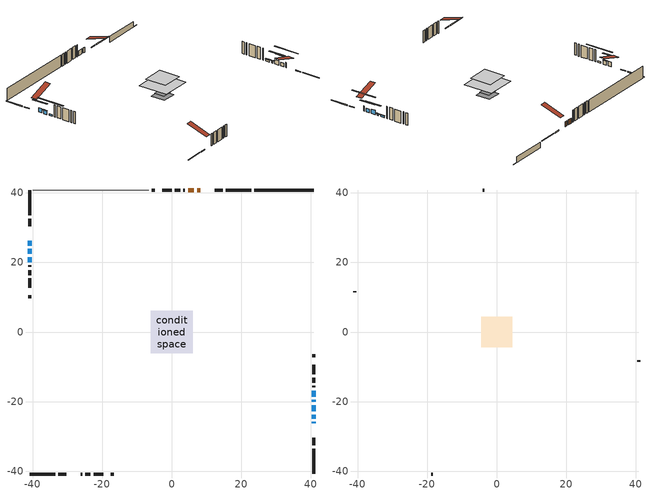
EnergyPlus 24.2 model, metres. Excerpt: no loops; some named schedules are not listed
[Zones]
conditioned space
 floor outside (Floor2 construction): -0.63,-0.63 -0.63,0.63 0.63,0.63 0.63,-0.63 z1.22
 floor othersidecoefficients (Floor1 construction): -0.7,-0.7 -0.7,0.7 0.7,0.7 0.7,-0.7 z1.22
 floor adiabatic (AdiabaticFloorConstruction): -6.05,-6.05 -6.05,6.05 6.05,6.05 6.05,-6.05 z3.66
 floor foundation (Slab1 construction): -2.89,-2.89 -2.89,2.89 2.89,2.89 2.89,-2.89 z-1.07
 floor foundation (Slab2 construction): -2.02,-2.02 -2.02,2.02 2.02,2.02 2.02,-2.02 z0
 wall outside (RimJoist1 construction): 22.85,40.85 15.53,40.85 / -40.85,-40.85 -33.53,-40.85 / -40.85,40.85 -40.85,33.53 / 40.85,-40.85 40.85,-33.53 z1.22:1.52
 wall outside (RimJoist2 construction): 14.61,40.85 12.35,40.85 / -32.6,-40.85 -30.35,-40.85 / -40.85,32.6 -40.85,30.35 / 40.85,-32.6 40.85,-30.35 z1.22:1.52
 wall outside (AdiabaticWallConstruction 1): 8.23,40.85 7.32,40.85 / 6.39,40.85 4.68,40.85 z1.22:3.25
 wall outside (AdiabaticWallConstruction): -40.85,26.23 -40.85,24.81 / 40.85,-22.82 40.85,-21.04 z1.22:3; 40.85,-26.23 40.85,-25.85 z1.22:3.25; 40.85,-24.92 40.85,-23.75 / -40.85,23.88 -40.85,22.46 z1.22:2.69; 40.85,-20.12 40.85,-19.56 / 40.85,-18.63 40.85,-16.85 / -40.85,21.53 -40.85,20.11 z1.22:1.93
 wall outside (Wall1 construction): 3.75,40.85 3.32,40.85 / -26.23,-40.85 -25.8,-40.85 / -40.85,19.18 -40.85,18.75 / 40.85,-15.92 40.85,-15.5 z1.22:6.1
 wall outside (Wall2 construction): 2.39,40.85 0.92,40.85 / -24.87,-40.85 -23.4,-40.85 / -40.85,17.82 -40.85,16.35 / 40.85,-14.57 40.85,-13.1 z1.22:6.1
 wall outside (Wall3 construction): -0.01,40.85 -2.72,40.85 / -22.47,-40.85 -19.77,-40.85 / -40.85,15.42 -40.85,12.72 / 40.85,-12.17 40.85,-9.46 z1.22:6.1
 wall outside (Wall5 construction): -4.93,40.85 -5.73,40.85 / -17.55,-40.85 -16.75,-40.85 / -40.85,10.5 -40.85,9.71 / 40.85,-7.25 40.85,-6.45 z1.22:6.1
 wall foundation (FoundationWall1 construction): 23.78,40.85,-1.07 23.78,40.85,1.22 38.44,40.85,1.22 38.44,40.85,-0.97 40.85,40.85,-0.97 40.85,40.85,-1.07
 wall adiabatic (Wall6 construction): -6.66,40.85 -39.92,40.85 z1.22:6.1
 window (WindowConstruction): -40.85,26.23 -40.85,24.81 z1.22:3
 window (WindowConstruction 7): 40.85,-26.23 40.85,-25.85 z1.22:3.25
 window (WindowConstruction 1): 40.85,-24.92 40.85,-23.75 z1.22:2.69
 window (WindowConstruction 2): 40.85,-22.82 40.85,-21.05 z1.22:3
 window (WindowConstruction 3): -40.85,23.88 -40.85,22.46 z1.22:2.69
 window (WindowConstruction 4): 40.85,-20.12 40.85,-19.56 z1.22:1.93
 window (WindowConstruction 5): 40.85,-18.63 40.85,-16.85 z1.22:1.93
 window (WindowConstruction 6): -40.85,21.53 -40.85,20.11 z1.22:1.93
 door (Door): 8.23,40.85 7.32,40.85 z1.22:3.25
 door (Door 1): 6.39,40.85 4.68,40.85 z1.22:3.25
 ceiling adiabatic (AdiabaticFloorConstruction): 6.05,-6.05 6.05,6.05 -6.05,6.05 -6.05,-6.05 z3.66
attic - vented
 floor to conditioned space (Floor3 construction Reversed): -4.41,-4.41 -4.41,4.41 4.41,4.41 4.41,-4.41 z6.1
 wall outside (Wall4 construction): -3.65,40.85 -4,40.85 / -18.84,-40.85 -18.48,-40.85 / -40.85,11.79 -40.85,11.43 / 40.85,-8.53 40.85,-8.17 z1.22:6.1
 roof outside (Roof1 construction): 9.16,40.85,6.1 9.16,32.25,8.96 11.42,32.25,8.96 11.42,40.85,6.1; -27.16,-40.85,6.1 -27.16,-32.25,8.96 -29.42,-32.25,8.96 -29.42,-40.85,6.1; -40.85,27.16,6.1 -32.25,27.16,8.96 -32.25,29.42,8.96 -40.85,29.42,6.1; 40.85,-27.16,6.1 32.25,-27.16,8.96 32.25,-29.42,8.96 40.85,-29.42,6.1
shading: -40.85,22.17 -40.85,28.87 -41.26,28.87 -41.26,22.17 z5.64; 40.85,-20.77 40.85,-31.31 41.26,-31.31 41.26,-20.77 z8.33; 40.85,-21.11 40.85,-27.56 41.26,-27.56 41.26,-21.11 z5.33; 40.85,-18.41 40.85,-25.46 41.26,-25.46 41.26,-18.41 z5.64; -40.85,22.26 -40.85,24.08 -41.26,24.08 -41.26,22.26 z2.89; 40.85,-19.36 40.85,-20.32 41.26,-20.32 41.26,-19.36 z2.13; 40.85,-16.65 40.85,-18.83 41.26,-18.83 41.26,-16.65 z2.13; -40.85,15.03 -40.85,26.61 -41.26,26.61 -41.26,15.03 z7.01
[Building]
Building 1: Terrain=Suburbs
[Site:Location]
Calgary Intl AP_AB: Latitude {deg}=51.11; Longitude {deg}=-114.02; Time Zone {hr}=-7; Elevation {m}=1084; Keep Site Location Information=Yes
[Site:GroundTemperature:Shallow]
0.326196, -1.55603, -1.70677, -0.813554, 2.7722, 6.34125, 9.43543, 11.3955, 11.562, 9.96783, 6.95256, 3.49299
[Site:WaterMainsTemperature]
Calculation Method=Schedule; Temperature Schedule=mains temperature schedule
[Material] Roughness=Rough; Thermal Absorptance=0.9
Name | Thickness {m} | Conductivity {W/m-K} | Density {kg/m3} | Specific Heat {J/kg-K} | Solar Absorptance | Visible Absorptance
asphalt or fiberglass shingles | 0.00635 | 0.162714 | 1121.4 | 1465.45 | 0.4 | 0.4
ceiling stud and cavity | 0.1397 | 0.104528 | 65.682 | 1177.47 | 0.7 | 0.7
concrete 4.0 in. | 0.1016 | 1.803125 | 2242.8 | 837.4 | 0.7 | 0.7
concrete 8.0 in. | 0.2032 | 1.803125 | 2242.8 | 837.4 | 0.7 | 0.7
door material | 0.04445 | 0.053851 | 512.64 | 1214.23 | 0.7 | 0.7
door material 1 | 0.04445 | 0.0451087 | 512.64 | 1214.23 | 0.7 | 0.7
exterior vertical ins | 0.0371966 | 0.029427 | 32.04 | 1214.23 | 0.7 | 0.7
floor covering | 0.0127 | 0.0433444 | 54.468 | 1339.84 | 0.6 | 0.6
floor rigid ins | 0.051816 | 0.029427 | 32.04 | 1214.23 | 0.7 | 0.7
floor rigid ins 1; wall rigid ins | 0.512978 | 0.029427 | 32.04 | 1214.23 | 0.7 | 0.7
floor stud and cavity | 0.1397 | 0.529281 | 92.3553 | 1139.71 | 0.7 | 0.7
floor stud and cavity 1 | 0.1397 | 0.35706 | 92.3553 | 1139.71 | 0.7 | 0.7
floor stud and cavity 2 | 0.1397 | 1.75129 | 37.0049 | 1207.88 | 0.7 | 0.7
furniture material conditioned space 1 | 0.1524 | 0.115458 | 640.8 | 1214.23 | 0.6 | 0.6
gypsum board | 0.0127 | 0.160291 | 801 | 837.4 | 0.6 | 0.6
gypsum board 1 | 0.00254 | 0.160291 | 801 | 837.4 | 0.6 | 0.6
gypsum board 2 | 0.0127 | 0.160291 | 801 | 837.4 | 0.7 | 0.7
osb sheathing 0.5 in. | 0.0127 | 0.115458 | 512.64 | 1214.23 | 0.7 | 0.7
osb sheathing 0.5 in. 1 | 0.0127 | 0.115458 | 512.64 | 1214.23 | 0.4 | 0.4
osb sheathing 0.75 in. | 0.01905 | 0.115458 | 512.64 | 1214.23 | 0.7 | 0.7
osb sheathing 2.0 in. | 0.0508 | 0.115458 | 512.64 | 1214.23 | 0.7 | 0.7
rim joist stud and cavity | 0.0508 | 0.0451784 | 125.044 | 1163.47 | 0.6 | 0.6
rim joist stud and cavity 1 | 0.0508 | 0.0384369 | 125.044 | 1163.47 | 0.6 | 0.6
wall stud and cavity | 0.1397 | 0.139928 | 139.0536 | 1170.24 | 0.7 | 0.7
wall stud and cavity 1 | 0.1397 | 0.122248 | 139.0536 | 1170.24 | 0.7 | 0.7
wall stud and cavity 2 | 0.1397 | 0.119306 | 139.0536 | 1170.24 | 0.7 | 0.7
wall stud and cavity 3 | 0.0889 | 6.9971 | 50.32683 | 1063.81 | 0.6 | 0.6
wall stud and cavity 4 | 0.0889 | 0.49837 | 6.31874 | 1174.65 | 0.7 | 0.7
wall stud and cavity 5 | 0.1397 | 0.104731 | 139.0536 | 1170.24 | 0.7 | 0.7
wall stud and cavity 6 | 0.0889 | 0.380278 | 52.3479 | 1209.89 | 0.7 | 0.7
wall stud and cavity 7 | 0.0889 | 0.391764 | 83.0341 | 1211.67 | 0.7 | 0.7
wood siding | 0.0254 | 0.102417 | 544.68 | 1172.36 | 0.4 | 0.4
wood siding 1 | 0.00254 | 0.102417 | 544.68 | 1172.36 | 0.4 | 0.4
wood siding 2; wood siding 3; wood siding 4 | 0.0254 | 0.102417 | 544.68 | 1172.36 | 0.7 | 0.7
[WindowMaterial:SimpleGlazingSystem]
Name | U-Factor {W/m2-K} | Solar Heat Gain Coefficient
WindowMaterial | 1.65059 | 0.43
WindowMaterial 1 | 1.6029 | 0.44
WindowMaterial 2 | 1.558611 | 0.46
WindowMaterial 3 | 1.66138 | 0.42
WindowMaterial 4 | 1.765858 | 0.39
WindowMaterial 5 | 1.73009 | 0.4
WindowMaterial 6 | 1.77892 | 0.38
[Construction]
AdiabaticFloorConstruction: floor stud and cavity 2, floor rigid ins 1, osb sheathing 0.75 in., floor covering
AdiabaticWallConstruction: wood siding 3, wall rigid ins, wall stud and cavity 6, gypsum board
AdiabaticWallConstruction 1: wood siding 4, wall rigid ins, wall stud and cavity 6, gypsum board
Door: door material
Door 1: door material 1
Floor1 construction: floor stud and cavity, floor rigid ins, osb sheathing 0.75 in., floor covering
Floor2 construction: floor stud and cavity 1, floor rigid ins, osb sheathing 0.75 in., floor covering
Floor3 construction Reversed: gypsum board, ceiling stud and cavity
FoundationWall1 construction: concrete 8.0 in., gypsum board 2
furniture construction conditioned space 1: furniture material conditioned space 1
PartitionWallConstruction: gypsum board, wall stud and cavity 7, gypsum board
RimJoist1 construction: wood siding 2, osb sheathing 2.0 in., rim joist stud and cavity
RimJoist2 construction: wood siding 2, osb sheathing 2.0 in., rim joist stud and cavity 1
Roof1 construction: asphalt or fiberglass shingles
Slab1 construction; Slab2 construction: concrete 4.0 in.
Wall1 construction: wood siding, osb sheathing 0.5 in., wall stud and cavity, gypsum board
Wall2 construction: wood siding, osb sheathing 0.5 in., wall stud and cavity 1, gypsum board
Wall3 construction: wood siding, osb sheathing 0.5 in., wall stud and cavity 2, gypsum board
Wall4 construction: wood siding 1, wall stud and cavity 3
Wall5 construction: wood siding 1, wall stud and cavity 4, gypsum board 1
Wall6 construction: osb sheathing 0.5 in. 1, wall stud and cavity 5, gypsum board
WindowConstruction; WindowConstruction 5: WindowMaterial
WindowConstruction 1: WindowMaterial 1
WindowConstruction 2: WindowMaterial 2
WindowConstruction 3: WindowMaterial 3
WindowConstruction 4: WindowMaterial 4
WindowConstruction 6: WindowMaterial 5
WindowConstruction 7: WindowMaterial 6
[Zone] Multiplier=1; Part of Total Floor Area=Yes
Name | Volume {m3}
attic - vented | 36.2023
conditioned space | 437.8
[Space]
Name | Zone | Volume {m3}
attic - vented 1 | attic - vented | 36.2023
conditioned space 1 | conditioned space | 437.8
[ZoneInfiltration:EffectiveLeakageArea]
infil attic - vented 1: Zone or Space=attic - vented 1; Schedule=Always On Discrete; Effective Air Leakage Area {cm2}=2669.14; Stack Coefficient=0.000538325; Wind Coefficient=1.56763e-05
[ZoneMixing]
whole house fan mix: Zone or Space=attic - vented; Schedule=Always On Continuous; Design Flow Rate Calculation Method=Flow/Zone; Design Flow Rate {m3/s}=0; Source Zone or Space=conditioned space
[SurfaceProperty:OtherSideCoefficients]
other non-freezing space: Combined Convective/Radiative Film Coefficient {W/m2-K}=8.35; Constant Temperature Coefficient=1; External Dry-Bulb Temperature Coefficient=0; Ground Temperature Coefficient=0; Wind Speed Coefficient=0; Zone Air Temperature Coefficient=0; Constant Temperature Schedule=other non-freezing space; Previous Other Side Temperature Coefficient=0
[SurfaceProperty:ExposedFoundationPerimeter] Exposed Perimeter Calculation Method=TotalExposedPerimeter
Name | Total Exposed Perimeter {m}
Slab1 | 17.069
Slab2 | 13.411
[InternalMass] Zone or ZoneList=conditioned space; Space or SpaceList=conditioned space 1
Name | Construction | Surface Area {m2}
furniture mass conditioned space 1 | furniture construction conditioned space 1 | 79.932
partition wall mass | PartitionWallConstruction | 199.83
[Lights]
interior lighting: Zone or ZoneList or Space or SpaceList=conditioned space 1; Schedule=interior lighting schedule; Design Level Calculation Method=LightingLevel; Lighting Level {W}=343.2; Return Air Fraction=0; Fraction Radiant=0.6; Fraction Visible=0.2; Fraction Replaceable=1
[People]
occupants: Zone or ZoneList or Space or SpaceList=conditioned space 1; Number of People Schedule=occupants schedule; Number of People Calculation Method=People; Number of People=3; Fraction Radiant=0.314171; Sensible Heat Fraction=0.56303; Activity Level Schedule=occupants activity schedule; Carbon Dioxide Generation Rate {m3/s-W}=0; Enable ASHRAE 55 Comfort Warnings=No; Mean Radiant Temperature Calculation Type=EnclosureAveraged
[ElectricEquipment] Zone or ZoneList or Space or SpaceList=conditioned space 1; Design Level Calculation Method=EquipmentLevel
Name | Schedule | Design Level {W} | Fraction Latent | Fraction Radiant | Fraction Lost
clothes dryer | clothes dryer schedule | 140.772 | 0.015 | 0.081 | 0.85
clothes washer | clothes washer schedule | 32.1985 | 0.03 | 0.162 | 0.7
cooking range | cooking range schedule | 208.969 | 0.08 | 0.432 | 0.2
dishwasher | dishwasher schedule | 66.8632 | 0.3 | 0.18 | 0.4
fridge | fridge schedule | 72.9452 | 0 | 0.6 | 0
mech vent house fan | mech vent house fan schedule | 0 | 0 | 0 | 1
mech vent house fan cfis | mech vent house fan cfis schedule | 0 | 0 | 0 | 0
misc plug loads | misc plug loads schedule | 494.7 | 0.045 | 0.513 | 0.1
whole house fan | Always On Discrete | 0 | 0 | 0 | 1
[OtherEquipment] Zone or ZoneList or Space or SpaceList=conditioned space 1; Design Level Calculation Method=EquipmentLevel
Name | Fuel Type | Schedule | Design Level {W} | Fraction Latent | Fraction Radiant | Fraction Lost
clothes dryer 1 | Electricity | clothes dryer schedule | 0 | 0.015 | 0.081 | 0.85
cooking range 1 | Electricity | cooking range schedule | 0 | 0.08 | 0.432 | 0.2
general water use latent | None | general water use schedule | 59.3978 | 1 | 0 | 0
general water use sensible | None | general water use schedule | -58.539 | 0 | 0.6 | 0
mech vent house fan latent load | None | Always On Discrete | 0 | 1 | 0 | 0
mech vent house fan sensible load | None | Always On Discrete | 0 | 0 | 0 | 0
water heater energy adjustment1 | NaturalGas | Always On Discrete | 0.01 | 0 | 0 | 1
[ZoneInfiltration:DesignFlowRate] Zone or ZoneList or Space or SpaceList=conditioned space 1; Schedule=Always On Discrete; Design Flow Rate Calculation Method=Flow/Zone; Design Flow Rate {m3/s}=0
infil flow; natural vent flow; whole house fan flow
[Foundation:Kiva] Initial Indoor Air Temperature {C}=18; Wall Depth Below Slab {m}=0.2032
Name | Wall Height Above Grade {m} | Custom Block Material Name 1 | Custom Block Depth 1 {m} | Custom Block X Position 1 {m} | Custom Block Z Position 1 {m}
Foundation Kiva 1 | 1.21999 | exterior vertical ins | 2.28999 | 0.2159 | 0
Foundation Kiva 2 | 0.1016
[Foundation:Kiva:Settings]
Soil Conductivity {W/m-K}=0.849921; Soil Density {kg/m3}=1842.3; Soil Specific Heat {J/kg-K}=418.7; Ground Solar Absorptivity=0.9; Ground Thermal Absorptivity=0.9; Ground Surface Roughness {m}=0.03; Far-Field Width {m}=40; Deep-Ground Boundary Condition=ZeroFlux; Deep-Ground Depth {m}=40; Minimum Cell Dimension {m}=0.2; Maximum Cell Growth Coefficient=3; Simulation Timestep=Timestep
[Exterior:Lights]
exterior lighting: Schedule=exterior lighting schedule; Design Level {W}=75.6
[Schedule:Constant]
Name | Hourly Value
Always On Continuous; mech vent house fan schedule; mech vent house fan cfis schedule; Always On Discrete | 1
other non-freezing space; fridge schedule | 0
occupants activity schedule | 117.228
[Schedule:Week:Daily]
interior lighting schedule Week Rule - Jan1-Jan27: interior lighting schedule day, interior lighting schedule day, interior lighting schedule day, interior lighting schedule day, interior lighting schedule day, interior lighting schedule day, interior lighting schedule day, interior lighting schedule default day, interior lighting schedule default day, interior lighting schedule default day, interior lighting schedule default day, interior lighting schedule default day
interior lighting schedule Week Rule - Jan28-Feb3: interior lighting schedule day, interior lighting schedule day, interior lighting schedule day, interior lighting schedule day, interior lighting schedule day 1, interior lighting schedule day 1, interior lighting schedule day 1, interior lighting schedule default day, interior lighting schedule default day, interior lighting schedule default day, interior lighting schedule default day, interior lighting schedule default day
interior lighting schedule Week Rule - Feb4-Feb24: interior lighting schedule day 1, interior lighting schedule day 1, interior lighting schedule day 1, interior lighting schedule day 1, interior lighting schedule day 1, interior lighting schedule day 1, interior lighting schedule day 1, interior lighting schedule default day, interior lighting schedule default day, interior lighting schedule default day, interior lighting schedule default day, interior lighting schedule default day
interior lighting schedule Week Rule - Feb25-Mar3: interior lighting schedule day 1, interior lighting schedule day 1, interior lighting schedule day 1, interior lighting schedule day 1, interior lighting schedule day 2, interior lighting schedule day 2, interior lighting schedule day 2, interior lighting schedule default day, interior lighting schedule default day, interior lighting schedule default day, interior lighting schedule default day, interior lighting schedule default day
interior lighting schedule Week Rule - Mar4-Mar31: interior lighting schedule day 2, interior lighting schedule day 2, interior lighting schedule day 2, interior lighting schedule day 2, interior lighting schedule day 2, interior lighting schedule day 2, interior lighting schedule day 2, interior lighting schedule default day, interior lighting schedule default day, interior lighting schedule default day, interior lighting schedule default day, interior lighting schedule default day
interior lighting schedule Week Rule - Apr1-Apr28: interior lighting schedule day 3, interior lighting schedule day 3, interior lighting schedule day 3, interior lighting schedule day 3, interior lighting schedule day 3, interior lighting schedule day 3, interior lighting schedule day 3, interior lighting schedule default day, interior lighting schedule default day, interior lighting schedule default day, interior lighting schedule default day, interior lighting schedule default day
interior lighting schedule Week Rule - Apr29-May5: interior lighting schedule day 3, interior lighting schedule day 3, interior lighting schedule day 4, interior lighting schedule day 4, interior lighting schedule day 4, interior lighting schedule day 4, interior lighting schedule day 4, interior lighting schedule default day, interior lighting schedule default day, interior lighting schedule default day, interior lighting schedule default day, interior lighting schedule default day
interior lighting schedule Week Rule - May6-May26: interior lighting schedule day 4, interior lighting schedule day 4, interior lighting schedule day 4, interior lighting schedule day 4, interior lighting schedule day 4, interior lighting schedule day 4, interior lighting schedule day 4, interior lighting schedule default day, interior lighting schedule default day, interior lighting schedule default day, interior lighting schedule default day, interior lighting schedule default day
interior lighting schedule Week Rule - May27-Jun2: interior lighting schedule day 4, interior lighting schedule day 4, interior lighting schedule day 4, interior lighting schedule day 4, interior lighting schedule day 4, interior lighting schedule day 5, interior lighting schedule day 5, interior lighting schedule default day, interior lighting schedule default day, interior lighting schedule default day, interior lighting schedule default day, interior lighting schedule default day
interior lighting schedule Week Rule - Jun3-Jun30: interior lighting schedule day 5, interior lighting schedule day 5, interior lighting schedule day 5, interior lighting schedule day 5, interior lighting schedule day 5, interior lighting schedule day 5, interior lighting schedule day 5, interior lighting schedule default day, interior lighting schedule default day, interior lighting schedule default day, interior lighting schedule default day, interior lighting schedule default day
interior lighting schedule Week Rule - Jul1-Jul28: interior lighting schedule day 6, interior lighting schedule day 6, interior lighting schedule day 6, interior lighting schedule day 6, interior lighting schedule day 6, interior lighting schedule day 6, interior lighting schedule day 6, interior lighting schedule default day, interior lighting schedule default day, interior lighting schedule default day, interior lighting schedule default day, interior lighting schedule default day
interior lighting schedule Week Rule - Jul29-Aug4: interior lighting schedule day 6, interior lighting schedule day 6, interior lighting schedule day 6, interior lighting schedule day 7, interior lighting schedule day 7, interior lighting schedule day 7, interior lighting schedule day 7, interior lighting schedule default day, interior lighting schedule default day, interior lighting schedule default day, interior lighting schedule default day, interior lighting schedule default day
interior lighting schedule Week Rule - Aug5-Aug25: interior lighting schedule day 7, interior lighting schedule day 7, interior lighting schedule day 7, interior lighting schedule day 7, interior lighting schedule day 7, interior lighting schedule day 7, interior lighting schedule day 7, interior lighting schedule default day, interior lighting schedule default day, interior lighting schedule default day, interior lighting schedule default day, interior lighting schedule default day
interior lighting schedule Week Rule - Aug26-Sep1: interior lighting schedule day 7, interior lighting schedule day 7, interior lighting schedule day 7, interior lighting schedule day 7, interior lighting schedule day 7, interior lighting schedule day 7, interior lighting schedule day 8, interior lighting schedule default day, interior lighting schedule default day, interior lighting schedule default day, interior lighting schedule default day, interior lighting schedule default day
interior lighting schedule Week Rule - Sep2-Sep29: interior lighting schedule day 8, interior lighting schedule day 8, interior lighting schedule day 8, interior lighting schedule day 8, interior lighting schedule day 8, interior lighting schedule day 8, interior lighting schedule day 8, interior lighting schedule default day, interior lighting schedule default day, interior lighting schedule default day, interior lighting schedule default day, interior lighting schedule default day
interior lighting schedule Week Rule - Sep30-Oct6: interior lighting schedule day 8, interior lighting schedule day 9, interior lighting schedule day 9, interior lighting schedule day 9, interior lighting schedule day 9, interior lighting schedule day 9, interior lighting schedule day 9, interior lighting schedule default day, interior lighting schedule default day, interior lighting schedule default day, interior lighting schedule default day, interior lighting schedule default day
interior lighting schedule Week Rule - Oct7-Oct27: interior lighting schedule day 9, interior lighting schedule day 9, interior lighting schedule day 9, interior lighting schedule day 9, interior lighting schedule day 9, interior lighting schedule day 9, interior lighting schedule day 9, interior lighting schedule default day, interior lighting schedule default day, interior lighting schedule default day, interior lighting schedule default day, interior lighting schedule default day
interior lighting schedule Week Rule - Oct28-Nov3: interior lighting schedule day 9, interior lighting schedule day 9, interior lighting schedule day 9, interior lighting schedule day 9, interior lighting schedule day 10, interior lighting schedule day 10, interior lighting schedule day 10, interior lighting schedule default day, interior lighting schedule default day, interior lighting schedule default day, interior lighting schedule default day, interior lighting schedule default day
interior lighting schedule Week Rule - Nov4-Nov24: interior lighting schedule day 10, interior lighting schedule day 10, interior lighting schedule day 10, interior lighting schedule day 10, interior lighting schedule day 10, interior lighting schedule day 10, interior lighting schedule day 10, interior lighting schedule default day, interior lighting schedule default day, interior lighting schedule default day, interior lighting schedule default day, interior lighting schedule default day
interior lighting schedule Week Rule - Nov25-Dec1: interior lighting schedule day 10, interior lighting schedule day 10, interior lighting schedule day 10, interior lighting schedule day 10, interior lighting schedule day 10, interior lighting schedule day 10, interior lighting schedule day 11, interior lighting schedule default day, interior lighting schedule default day, interior lighting schedule default day, interior lighting schedule default day, interior lighting schedule default day
interior lighting schedule Week Rule - Dec2-Dec31: interior lighting schedule day 11, interior lighting schedule day 11, interior lighting schedule day 11, interior lighting schedule day 11, interior lighting schedule day 11, interior lighting schedule day 11, interior lighting schedule day 11, interior lighting schedule default day, interior lighting schedule default day, interior lighting schedule default day, interior lighting schedule default day, interior lighting schedule default day
occupants schedule Week Rule - Jan1-Dec31: occupants schedule day, occupants schedule day, occupants schedule day, occupants schedule day, occupants schedule day, occupants schedule day, occupants schedule day, occupants schedule default day, occupants schedule default day, occupants schedule default day, occupants schedule default day, occupants schedule default day
clothes dryer schedule Week Rule - Jan1-Dec31: clothes dryer schedule day, clothes dryer schedule day, clothes dryer schedule day, clothes dryer schedule day, clothes dryer schedule day, clothes dryer schedule day, clothes dryer schedule day, clothes dryer schedule default day, clothes dryer schedule default day, clothes dryer schedule default day, clothes dryer schedule default day, clothes dryer schedule default day
clothes washer schedule Week Rule - Jan1-Dec31: clothes washer schedule day, clothes washer schedule day, clothes washer schedule day, clothes washer schedule day, clothes washer schedule day, clothes washer schedule day, clothes washer schedule day, clothes washer schedule default day, clothes washer schedule default day, clothes washer schedule default day, clothes washer schedule default day, clothes washer schedule default day
cooking range schedule Week Rule - Jan1-Dec31: cooking range schedule day, cooking range schedule day, cooking range schedule day, cooking range schedule day, cooking range schedule day, cooking range schedule day, cooking range schedule day, cooking range schedule default day, cooking range schedule default day, cooking range schedule default day, cooking range schedule default day, cooking range schedule default day
dishwasher schedule Week Rule - Jan1-Dec31: dishwasher schedule day, dishwasher schedule day, dishwasher schedule day, dishwasher schedule day, dishwasher schedule day, dishwasher schedule day, dishwasher schedule day, dishwasher schedule default day, dishwasher schedule default day, dishwasher schedule default day, dishwasher schedule default day, dishwasher schedule default day
misc plug loads schedule Week Rule - Jan1-Dec31: misc plug loads schedule day, misc plug loads schedule day, misc plug loads schedule day, misc plug loads schedule day, misc plug loads schedule day, misc plug loads schedule day, misc plug loads schedule day, misc plug loads schedule default day, misc plug loads schedule default day, misc plug loads schedule default day, misc plug loads schedule default day, misc plug loads schedule default day
general water use schedule Week Rule - Jan1-Dec31: general water use schedule day, general water use schedule day, general water use schedule day, general water use schedule day, general water use schedule day, general water use schedule day, general water use schedule day, general water use schedule default day, general water use schedule default day, general water use schedule default day, general water use schedule default day, general water use schedule default day
exterior lighting schedule Week Rule - Jan1-Jan27: exterior lighting schedule day, exterior lighting schedule day, exterior lighting schedule day, exterior lighting schedule day, exterior lighting schedule day, exterior lighting schedule day, exterior lighting schedule day, exterior lighting schedule default day, exterior lighting schedule default day, exterior lighting schedule default day, exterior lighting schedule default day, exterior lighting schedule default day
exterior lighting schedule Week Rule - Jan28-Feb3: exterior lighting schedule day, exterior lighting schedule day, exterior lighting schedule day, exterior lighting schedule day, exterior lighting schedule day 1, exterior lighting schedule day 1, exterior lighting schedule day 1, exterior lighting schedule default day, exterior lighting schedule default day, exterior lighting schedule default day, exterior lighting schedule default day, exterior lighting schedule default day
exterior lighting schedule Week Rule - Feb4-Feb24: exterior lighting schedule day 1, exterior lighting schedule day 1, exterior lighting schedule day 1, exterior lighting schedule day 1, exterior lighting schedule day 1, exterior lighting schedule day 1, exterior lighting schedule day 1, exterior lighting schedule default day, exterior lighting schedule default day, exterior lighting schedule default day, exterior lighting schedule default day, exterior lighting schedule default day
exterior lighting schedule Week Rule - Feb25-Mar3: exterior lighting schedule day 1, exterior lighting schedule day 1, exterior lighting schedule day 1, exterior lighting schedule day 1, exterior lighting schedule day 2, exterior lighting schedule day 2, exterior lighting schedule day 2, exterior lighting schedule default day, exterior lighting schedule default day, exterior lighting schedule default day, exterior lighting schedule default day, exterior lighting schedule default day
exterior lighting schedule Week Rule - Mar4-Mar31: exterior lighting schedule day 2, exterior lighting schedule day 2, exterior lighting schedule day 2, exterior lighting schedule day 2, exterior lighting schedule day 2, exterior lighting schedule day 2, exterior lighting schedule day 2, exterior lighting schedule default day, exterior lighting schedule default day, exterior lighting schedule default day, exterior lighting schedule default day, exterior lighting schedule default day
exterior lighting schedule Week Rule - Apr1-Apr28: exterior lighting schedule day 3, exterior lighting schedule day 3, exterior lighting schedule day 3, exterior lighting schedule day 3, exterior lighting schedule day 3, exterior lighting schedule day 3, exterior lighting schedule day 3, exterior lighting schedule default day, exterior lighting schedule default day, exterior lighting schedule default day, exterior lighting schedule default day, exterior lighting schedule default day
exterior lighting schedule Week Rule - Apr29-May5: exterior lighting schedule day 3, exterior lighting schedule day 3, exterior lighting schedule day 4, exterior lighting schedule day 4, exterior lighting schedule day 4, exterior lighting schedule day 4, exterior lighting schedule day 4, exterior lighting schedule default day, exterior lighting schedule default day, exterior lighting schedule default day, exterior lighting schedule default day, exterior lighting schedule default day
exterior lighting schedule Week Rule - May6-May26: exterior lighting schedule day 4, exterior lighting schedule day 4, exterior lighting schedule day 4, exterior lighting schedule day 4, exterior lighting schedule day 4, exterior lighting schedule day 4, exterior lighting schedule day 4, exterior lighting schedule default day, exterior lighting schedule default day, exterior lighting schedule default day, exterior lighting schedule default day, exterior lighting schedule default day
exterior lighting schedule Week Rule - May27-Jun2: exterior lighting schedule day 4, exterior lighting schedule day 4, exterior lighting schedule day 4, exterior lighting schedule day 4, exterior lighting schedule day 4, exterior lighting schedule day 5, exterior lighting schedule day 5, exterior lighting schedule default day, exterior lighting schedule default day, exterior lighting schedule default day, exterior lighting schedule default day, exterior lighting schedule default day
exterior lighting schedule Week Rule - Jun3-Jun30: exterior lighting schedule day 5, exterior lighting schedule day 5, exterior lighting schedule day 5, exterior lighting schedule day 5, exterior lighting schedule day 5, exterior lighting schedule day 5, exterior lighting schedule day 5, exterior lighting schedule default day, exterior lighting schedule default day, exterior lighting schedule default day, exterior lighting schedule default day, exterior lighting schedule default day
exterior lighting schedule Week Rule - Jul1-Jul28: exterior lighting schedule day 6, exterior lighting schedule day 6, exterior lighting schedule day 6, exterior lighting schedule day 6, exterior lighting schedule day 6, exterior lighting schedule day 6, exterior lighting schedule day 6, exterior lighting schedule default day, exterior lighting schedule default day, exterior lighting schedule default day, exterior lighting schedule default day, exterior lighting schedule default day
exterior lighting schedule Week Rule - Jul29-Aug4: exterior lighting schedule day 6, exterior lighting schedule day 6, exterior lighting schedule day 6, exterior lighting schedule day 7, exterior lighting schedule day 7, exterior lighting schedule day 7, exterior lighting schedule day 7, exterior lighting schedule default day, exterior lighting schedule default day, exterior lighting schedule default day, exterior lighting schedule default day, exterior lighting schedule default day
exterior lighting schedule Week Rule - Aug5-Aug25: exterior lighting schedule day 7, exterior lighting schedule day 7, exterior lighting schedule day 7, exterior lighting schedule day 7, exterior lighting schedule day 7, exterior lighting schedule day 7, exterior lighting schedule day 7, exterior lighting schedule default day, exterior lighting schedule default day, exterior lighting schedule default day, exterior lighting schedule default day, exterior lighting schedule default day
exterior lighting schedule Week Rule - Aug26-Sep1: exterior lighting schedule day 7, exterior lighting schedule day 7, exterior lighting schedule day 7, exterior lighting schedule day 7, exterior lighting schedule day 7, exterior lighting schedule day 7, exterior lighting schedule day 8, exterior lighting schedule default day, exterior lighting schedule default day, exterior lighting schedule default day, exterior lighting schedule default day, exterior lighting schedule default day
exterior lighting schedule Week Rule - Sep2-Sep29: exterior lighting schedule day 8, exterior lighting schedule day 8, exterior lighting schedule day 8, exterior lighting schedule day 8, exterior lighting schedule day 8, exterior lighting schedule day 8, exterior lighting schedule day 8, exterior lighting schedule default day, exterior lighting schedule default day, exterior lighting schedule default day, exterior lighting schedule default day, exterior lighting schedule default day
exterior lighting schedule Week Rule - Sep30-Oct6: exterior lighting schedule day 8, exterior lighting schedule day 9, exterior lighting schedule day 9, exterior lighting schedule day 9, exterior lighting schedule day 9, exterior lighting schedule day 9, exterior lighting schedule day 9, exterior lighting schedule default day, exterior lighting schedule default day, exterior lighting schedule default day, exterior lighting schedule default day, exterior lighting schedule default day
exterior lighting schedule Week Rule - Oct7-Oct27: exterior lighting schedule day 9, exterior lighting schedule day 9, exterior lighting schedule day 9, exterior lighting schedule day 9, exterior lighting schedule day 9, exterior lighting schedule day 9, exterior lighting schedule day 9, exterior lighting schedule default day, exterior lighting schedule default day, exterior lighting schedule default day, exterior lighting schedule default day, exterior lighting schedule default day
exterior lighting schedule Week Rule - Oct28-Nov3: exterior lighting schedule day 9, exterior lighting schedule day 9, exterior lighting schedule day 9, exterior lighting schedule day 9, exterior lighting schedule day 10, exterior lighting schedule day 10, exterior lighting schedule day 10, exterior lighting schedule default day, exterior lighting schedule default day, exterior lighting schedule default day, exterior lighting schedule default day, exterior lighting schedule default day
[Schedule:Year]
interior lighting schedule: interior lighting schedule Week Rule - Jan1-Jan27, 1, 1, 1, 27, interior lighting schedule Week Rule - Jan28-Feb3, 1, 28, 2, 3, interior lighting schedule Week Rule - Feb4-Feb24, 2, 4, 2, 24, interior lighting schedule Week Rule - Feb25-Mar3, 2, 25, 3, 3, interior lighting schedule Week Rule - Mar4-Mar31, 3, 4, 3, 31, interior lighting schedule Week Rule - Apr1-Apr28, 4, 1, 4, 28, interior lighting schedule Week Rule - Apr29-May5, 4, 29, 5, 5, interior lighting schedule Week Rule - May6-May26, 5, 6, 5, 26, interior lighting schedule Week Rule - May27-Jun2, 5, 27, 6, 2, interior lighting schedule Week Rule - Jun3-Jun30, 6, 3, 6, 30, interior lighting schedule Week Rule - Jul1-Jul28, 7, 1, 7, 28, interior lighting schedule Week Rule - Jul29-Aug4, 7, 29, 8, 4, interior lighting schedule Week Rule - Aug5-Aug25, 8, 5, 8, 25, interior lighting schedule Week Rule - Aug26-Sep1, 8, 26, 9, 1, interior lighting schedule Week Rule - Sep2-Sep29, 9, 2, 9, 29, interior lighting schedule Week Rule - Sep30-Oct6, 9, 30, 10, 6, interior lighting schedule Week Rule - Oct7-Oct27, 10, 7, 10, 27, interior lighting schedule Week Rule - Oct28-Nov3, 10, 28, 11, 3, interior lighting schedule Week Rule - Nov4-Nov24, 11, 4, 11, 24, interior lighting schedule Week Rule - Nov25-Dec1, 11, 25, 12, 1, interior lighting schedule Week Rule - Dec2-Dec31, 12, 2, 12, 31
occupants schedule: occupants schedule Week Rule - Jan1-Dec31, 1, 1, 12, 31
clothes dryer schedule: clothes dryer schedule Week Rule - Jan1-Dec31, 1, 1, 12, 31
clothes washer schedule: clothes washer schedule Week Rule - Jan1-Dec31, 1, 1, 12, 31
cooking range schedule: cooking range schedule Week Rule - Jan1-Dec31, 1, 1, 12, 31
dishwasher schedule: dishwasher schedule Week Rule - Jan1-Dec31, 1, 1, 12, 31
misc plug loads schedule: misc plug loads schedule Week Rule - Jan1-Dec31, 1, 1, 12, 31
general water use schedule: general water use schedule Week Rule - Jan1-Dec31, 1, 1, 12, 31
exterior lighting schedule: exterior lighting schedule Week Rule - Jan1-Jan27, 1, 1, 1, 27, exterior lighting schedule Week Rule - Jan28-Feb3, 1, 28, 2, 3, exterior lighting schedule Week Rule - Feb4-Feb24, 2, 4, 2, 24, exterior lighting schedule Week Rule - Feb25-Mar3, 2, 25, 3, 3, exterior lighting schedule Week Rule - Mar4-Mar31, 3, 4, 3, 31, exterior lighting schedule Week Rule - Apr1-Apr28, 4, 1, 4, 28, exterior lighting schedule Week Rule - Apr29-May5, 4, 29, 5, 5, exterior lighting schedule Week Rule - May6-May26, 5, 6, 5, 26, exterior lighting schedule Week Rule - May27-Jun2, 5, 27, 6, 2, exterior lighting schedule Week Rule - Jun3-Jun30, 6, 3, 6, 30, exterior lighting schedule Week Rule - Jul1-Jul28, 7, 1, 7, 28, exterior lighting schedule Week Rule - Jul29-Aug4, 7, 29, 8, 4, exterior lighting schedule Week Rule - Aug5-Aug25, 8, 5, 8, 25, exterior lighting schedule Week Rule - Aug26-Sep1, 8, 26, 9, 1, exterior lighting schedule Week Rule - Sep2-Sep29, 9, 2, 9, 29, exterior lighting schedule Week Rule - Sep30-Oct6, 9, 30, 10, 6, exterior lighting schedule Week Rule - Oct7-Oct27, 10, 7, 10, 27, exterior lighting schedule Week Rule - Oct28-Nov3, 10, 28, 11, 3, exterior lighting schedule Week Rule - Nov4-Nov24, 11, 4, 11, 24, exterior lighting schedule Week Rule - Nov25-Dec1, 11, 25, 12, 1, exterior lighting schedule Week Rule - Dec2-Dec31, 12, 2, 12, 31
[Schedule:Compact]
mains temperature schedule: Through: 01/01, For: AllDays, Until: 24:00, 5.30611, Through: 01/02, For: AllDays, Until: 24:00, 5.24556, Through: 01/03, For: AllDays, Until: 24:00, 5.18611, Through: 01/04, For: AllDays, Until: 24:00, 5.12778, Through: 01/05, For: AllDays, Until: 24:00, 5.07, Through: 01/06, For: AllDays, Until: 24:00, 5.01278, Through: 01/07, For: AllDays, Until: 24:00, 4.95722, Through: 01/08, For: AllDays, Until: 24:00, 4.90222, Through: 01/09, For: AllDays, Until: 24:00, 4.84778, Through: 01/10, For: AllDays, Until: 24:00, 4.795, Through: 01/11, For: AllDays, Until: 24:00, 4.74278, Through: 01/12, For: AllDays, Until: 24:00, 4.69167, Through: 01/13, For: AllDays, Until: 24:00, 4.64111, Through: 01/14, For: AllDays, Until: 24:00, 4.59222, Through: 01/15, For: AllDays, Until: 24:00, 4.54389, Through: 01/16, For: AllDays, Until: 24:00, 4.49722, Through: 01/17, For: AllDays, Until: 24:00, 4.45111, Through: 01/18, For: AllDays, Until: 24:00, 4.40611, Through: 01/19, For: AllDays, Until: 24:00, 4.36222, Through: 01/20, For: AllDays, Until: 24:00, 4.32, Through: 01/21, For: AllDays, Until: 24:00, 4.27833, Through: 01/22, For: AllDays, Until: 24:00, 4.23778, Through: 01/23, For: AllDays, Until: 24:00, 4.19833, Through: 01/24, For: AllDays, Until: 24:00, 4.16056, Through: 01/25, For: AllDays, Until: 24:00, 4.12333, Through: 01/26, For: AllDays, Until: 24:00, 4.08778, Through: 01/27, For: AllDays, Until: 24:00, 4.05278, Through: 01/28, For: AllDays, Until: 24:00, 4.01944, Through: 01/29, For: AllDays, Until: 24:00, 3.98722, Through: 01/30, For: AllDays, Until: 24:00, 3.95611, Through: 01/31, For: AllDays, Until: 24:00, 3.92667, Through: 02/01, For: AllDays, Until: 24:00, 3.89778, Through: 02/02, For: AllDays, Until: 24:00, 3.87056, Through: 02/03, For: AllDays, Until: 24:00, 3.84444, Through: 02/04, For: AllDays, Until: 24:00, 3.82, Through: 02/05, For: AllDays, Until: 24:00, 3.79611, Through: 02/06, For: AllDays, Until: 24:00, 3.77389, Through: 02/07, For: AllDays, Until: 24:00, 3.75333, Through: 02/08, For: AllDays, Until: 24:00, 3.73333, Through: 02/09, For: AllDays, Until: 24:00, 3.715, Through: 02/10, For: AllDays, Until: 24:00, 3.69778, Through: 02/11, For: AllDays, Until: 24:00, 3.68222, Through: 02/12, For: AllDays, Until: 24:00, 3.66778, Through: 02/13, For: AllDays, Until: 24:00, 3.65444, Through: 02/14, For: AllDays, Until: 24:00, 3.64278, Through: 02/15, For: AllDays, Until: 24:00, 3.63222, Through: 02/16, For: AllDays, Until: 24:00, 3.62278, Through: 02/17, For: AllDays, Until: 24:00, 3.615, Through: 02/18, For: AllDays, Until: 24:00, 3.60833, Through: 02/19, For: AllDays, Until: 24:00, 3.60333, Through: 02/20, For: AllDays, Until: 24:00, 3.59944, Through: 02/21, For: AllDays, Until: 24:00, 3.59667, Through: 02/22, For: AllDays, Until: 24:00, 3.59556, Through: 02/23, For: AllDays, Until: 24:00, 3.59556, Through: 02/24, For: AllDays, Until: 24:00, 3.59722, Through: 02/25, For: AllDays, Until: 24:00, 3.6, Through: 02/26, For: AllDays, Until: 24:00, 3.60389, Through: 02/27, For: AllDays, Until: 24:00, 3.60944, Through: 02/28, For: AllDays, Until: 24:00, 3.61611, Through: 03/01, For: AllDays, Until: 24:00, 3.62444, Through: 03/02, For: AllDays, Until: 24:00, 3.63333, Through: 03/03, For: AllDays, Until: 24:00, 3.64444, Through: 03/04, For: AllDays, Until: 24:00, 3.65611, Through: 03/05, For: AllDays, Until: 24:00, 3.67, Through: 03/06, For: AllDays, Until: 24:00, 3.68444, Through: 03/07, For: AllDays, Until: 24:00, 3.70056, Through: 03/08, For: AllDays, Until: 24:00, 3.71778, Through: 03/09, For: AllDays, Until: 24:00, 3.73611, Through: 03/10, For: AllDays, Until: 24:00, 3.75611, Through: 03/11, For: AllDays, Until: 24:00, 3.77722, Through: 03/12, For: AllDays, Until: 24:00, 3.79944, Through: 03/13, For: AllDays, Until: 24:00, 3.82333, Through: 03/14, For: AllDays, Until: 24:00, 3.84833, Through: 03/15, For: AllDays, Until: 24:00, 3.87444, Through: 03/16, For: AllDays, Until: 24:00, 3.90222, Through: 03/17, For: AllDays, Until: 24:00, 3.93056, Through: 03/18, For: AllDays, Until: 24:00, 3.96056, Through: 03/19, For: AllDays, Until: 24:00, 3.99167, Through: 03/20, For: AllDays, Until: 24:00, 4.02444, Through: 03/21, For: AllDays, Until: 24:00, 4.05778, Through: 03/22, For: AllDays, Until: 24:00, 4.09278, Through: 03/23, For: AllDays, Until: 24:00, 4.12833, Through: 03/24, For: AllDays, Until: 24:00, 4.16556, Through: 03/25, For: AllDays, Until: 24:00, 4.20389, Through: 03/26, For: AllDays, Until: 24:00, 4.24333, Through: 03/27, For: AllDays, Until: 24:00, 4.28389, Through: 03/28, For: AllDays, Until: 24:00, 4.32611, Through: 03/29, For: AllDays, Until: 24:00, 4.36889, Through: 03/30, For: AllDays, Until: 24:00, 4.41278, Through: 03/31, For: AllDays, Until: 24:00, 4.45778, Through: 04/01, For: AllDays, Until: 24:00, 4.50389, Through: 04/02, For: AllDays, Until: 24:00, 4.55111, Through: 04/03, For: AllDays, Until: 24:00, 4.59944, Through: 04/04, For: AllDays, Until: 24:00, 4.64833, Through: 04/05, For: AllDays, Until: 24:00, 4.69889, Through: 04/06, For: AllDays, Until: 24:00, 4.75, Through: 04/07, For: AllDays, Until: 24:00, 4.80222, Through: 04/08, For: AllDays, Until: 24:00, 4.85556, Through: 04/09, For: AllDays, Until: 24:00, 4.91, Through: 04/10, For: AllDays, Until: 24:00, 4.965, Through: 04/11, For: AllDays, Until: 24:00, 5.02111, Through: 04/12, For: AllDays, Until: 24:00, 5.07833, Through: 04/13, For: AllDays, Until: 24:00, 5.13611, Through: 04/14, For: AllDays, Until: 24:00, 5.195, Through: 04/15, For: AllDays, Until: 24:00, 5.25444, Through: 04/16, For: AllDays, Until: 24:00, 5.315, Through: 04/17, For: AllDays, Until: 24:00, 5.37611, Through: 04/18, For: AllDays, Until: 24:00, 5.43833, Through: 04/19, For: AllDays, Until: 24:00, 5.50111, Through: 04/20, For: AllDays, Until: 24:00, 5.565, Through: 04/21, For: AllDays, Until: 24:00, 5.62944, Through: 04/22, For: AllDays, Until: 24:00, 5.69444, Through: 04/23, For: AllDays, Until: 24:00, 5.76, Through: 04/24, For: AllDays, Until: 24:00, 5.82667, Through: 04/25, For: AllDays, Until: 24:00, 5.89389, Through: 04/26, For: AllDays, Until: 24:00, 5.96167, Through: 04/27, For: AllDays, Until: 24:00, 6.03056, Through: 04/28, For: AllDays, Until: 24:00, 6.09944, Through: 04/29, For: AllDays, Until: 24:00, 6.16944, Through: 04/30, For: AllDays, Until: 24:00, 6.23944, Through: 05/01, For: AllDays, Until: 24:00, 6.31056, Through: 05/02, For: AllDays, Until: 24:00, 6.38167, Through: 05/03, For: AllDays, Until: 24:00, 6.45333, Through: 05/04, For: AllDays, Until: 24:00, 6.52611, Through: 05/05, For: AllDays, Until: 24:00, 6.59889, Through: 05/06, For: AllDays, Until: 24:00, 6.67167, Through: 05/07, For: AllDays, Until: 24:00, 6.74556, Through: 05/08, For: AllDays, Until: 24:00, 6.81944, Through: 05/09, For: AllDays, Until: 24:00, 6.89389, Through: 05/10, For: AllDays, Until: 24:00, 6.96889, Through: 05/11, For: AllDays, Until: 24:00, 7.04389, Through: 05/12, For: AllDays, Until: 24:00, 7.11944, Through: 05/13, For: AllDays, Until: 24:00, 7.195, Through: 05/14, For: AllDays, Until: 24:00, 7.27111, Through: 05/15, For: AllDays, Until: 24:00, 7.34722, Through: 05/16, For: AllDays, Until: 24:00, 7.42389, Through: 05/17, For: AllDays, Until: 24:00, 7.50056, Through: 05/18, For: AllDays, Until: 24:00, 7.57722, Through: 05/19, For: AllDays, Until: 24:00, 7.65444, Through: 05/20, For: AllDays, Until: 24:00, 7.73167, Through: 05/21, For: AllDays, Until: 24:00, 7.80889, Through: 05/22, For: AllDays, Until: 24:00, 7.88611, Through: 05/23, For: AllDays, Until: 24:00, 7.96333, Through: 05/24, For: AllDays, Until: 24:00, 8.04111, Through: 05/25, For: AllDays, Until: 24:00, 8.11833, Through: 05/26, For: AllDays, Until: 24:00, 8.19611, Through: 05/27, For: AllDays, Until: 24:00, 8.27333, Through: 05/28, For: AllDays, Until: 24:00, 8.35056, Through: 05/29, For: AllDays, Until: 24:00, 8.42778, Through: 05/30, For: AllDays, Until: 24:00, 8.505, Through: 05/31, For: AllDays, Until: 24:00, 8.58222, Through: 06/01, For: AllDays, Until: 24:00, 8.65889, Through: 06/02, For: AllDays, Until: 24:00, 8.73556, Through: 06/03, For: AllDays, Until: 24:00, 8.81222, Through: 06/04, For: AllDays, Until: 24:00, 8.88889, Through: 06/05, For: AllDays, Until: 24:00, 8.965, Through: 06/06, For: AllDays, Until: 24:00, 9.04056, Through: 06/07, For: AllDays, Until: 24:00, 9.11611, Through: 06/08, For: AllDays, Until: 24:00, 9.19167, Through: 06/09, For: AllDays, Until: 24:00, 9.26667, Through: 06/10, For: AllDays, Until: 24:00, 9.34111, Through: 06/11, For: AllDays, Until: 24:00, 9.41556, Through: 06/12, For: AllDays, Until: 24:00, 9.48889, Through: 06/13, For: AllDays, Until: 24:00, 9.56278, Through: 06/14, For: AllDays, Until: 24:00, 9.63556, Through: 06/15, For: AllDays, Until: 24:00, 9.70833, Through: 06/16, For: AllDays, Until: 24:00, 9.78, Through: 06/17, For: AllDays, Until: 24:00, 9.85167, Through: 06/18, For: AllDays, Until: 24:00, 9.92278, Through: 06/19, For: AllDays, Until: 24:00, 9.99333, Through: 06/20, For: AllDays, Until: 24:00, 10.0633, Through: 06/21, For: AllDays, Until: 24:00, 10.1328, Through: 06/22, For: AllDays, Until: 24:00, 10.2011, Through: 06/23, For: AllDays, Until: 24:00, 10.2694, Through: 06/24, For: AllDays, Until: 24:00, 10.3367, Through: 06/25, For: AllDays, Until: 24:00, 10.4039, Through: 06/26, For: AllDays, Until: 24:00, 10.47, Through: 06/27, For: AllDays, Until: 24:00, 10.5356, Through: 06/28, For: AllDays, Until: 24:00, 10.6, Through: 06/29, For: AllDays, Until: 24:00, 10.6639, Through: 06/30, For: AllDays, Until: 24:00, 10.7272, Through: 07/01, For: AllDays, Until: 24:00, 10.7894, Through: 07/02, For: AllDays, Until: 24:00, 10.8511, Through: 07/03, For: AllDays, Until: 24:00, 10.9122, Through: 07/04, For: AllDays, Until: 24:00, 10.9722, Through: 07/05, For: AllDays, Until: 24:00, 11.0311, Through: 07/06, For: AllDays, Until: 24:00, 11.0894, Through: 07/07, For: AllDays, Until: 24:00, 11.1467, Through: 07/08, For: AllDays, Until: 24:00, 11.2033, Through: 07/09, For: AllDays, Until: 24:00, 11.2589, Through: 07/10, For: AllDays, Until: 24:00, 11.3133, Through: 07/11, For: AllDays, Until: 24:00, 11.3672, Through: 07/12, For: AllDays, Until: 24:00, 11.42, Through: 07/13, For: AllDays, Until: 24:00, 11.4717, Through: 07/14, For: AllDays, Until: 24:00, 11.5222, Through: 07/15, For: AllDays, Until: 24:00, 11.5717, Through: 07/16, For: AllDays, Until: 24:00, 11.6206, Through: 07/17, For: AllDays, Until: 24:00, 11.6683, Through: 07/18, For: AllDays, Until: 24:00, 11.715, Through: 07/19, For: AllDays, Until: 24:00, 11.76, Through: 07/20, For: AllDays, Until: 24:00, 11.8044, Through: 07/21, For: AllDays, Until: 24:00, 11.8478, Through: 07/22, For: AllDays, Until: 24:00, 11.89, Through: 07/23, For: AllDays, Until: 24:00, 11.9311, Through: 07/24, For: AllDays, Until: 24:00, 11.9711, Through: 07/25, For: AllDays, Until: 24:00, 12.01, Through: 07/26, For: AllDays, Until: 24:00, 12.0478, Through: 07/27, For: AllDays, Until: 24:00, 12.0839, Through: 07/28, For: AllDays, Until: 24:00, 12.1194, Through: 07/29, For: AllDays, Until: 24:00, 12.1533, Through: 07/30, For: AllDays, Until: 24:00, 12.1861, Through: 07/31, For: AllDays, Until: 24:00, 12.2178, Through: 08/01, For: AllDays, Until: 24:00, 12.2483, Through: 08/02, For: AllDays, Until: 24:00, 12.2778, Through: 08/03, For: AllDays, Until: 24:00, 12.3056, Through: 08/04, For: AllDays, Until: 24:00, 12.3322, Through: 08/05, For: AllDays, Until: 24:00, 12.3578, Through: 08/06, For: AllDays, Until: 24:00, 12.3822, Through: 08/07, For: AllDays, Until: 24:00, 12.405, Through: 08/08, For: AllDays, Until: 24:00, 12.4267, Through: 08/09, For: AllDays, Until: 24:00, 12.4472, Through: 08/10, For: AllDays, Until: 24:00, 12.4661, Through: 08/11, For: AllDays, Until: 24:00, 12.4839, Through: 08/12, For: AllDays, Until: 24:00, 12.5006, Through: 08/13, For: AllDays, Until: 24:00, 12.5156, Through: 08/14, For: AllDays, Until: 24:00, 12.5294, Through: 08/15, For: AllDays, Until: 24:00, 12.5422, Through: 08/16, For: AllDays, Until: 24:00, 12.5533, Through: 08/17, For: AllDays, Until: 24:00, 12.5633, Through: 08/18, For: AllDays, Until: 24:00, 12.5722, Through: 08/19, For: AllDays, Until: 24:00, 12.5794, Through: 08/20, For: AllDays, Until: 24:00, 12.585, Through: 08/21, For: AllDays, Until: 24:00, 12.59, Through: 08/22, For: AllDays, Until: 24:00, 12.5933, Through: 08/23, For: AllDays, Until: 24:00, 12.595, Through: 08/24, For: AllDays, Until: 24:00, 12.5961, Through: 08/25, For: AllDays, Until: 24:00, 12.595, Through: 08/26, For: AllDays, Until: 24:00, 12.5933, Through: 08/27, For: AllDays, Until: 24:00, 12.59, Through: 08/28, For: AllDays, Until: 24:00, 12.585, Through: 08/29, For: AllDays, Until: 24:00, 12.5789, Through: 08/30, For: AllDays, Until: 24:00, 12.5717, Through: 08/31, For: AllDays, Until: 24:00, 12.5633, Through: 09/01, For: AllDays, Until: 24:00, 12.5533, Through: 09/02, For: AllDays, Until: 24:00, 12.5417, Through: 09/03, For: AllDays, Until: 24:00, 12.5289, Through: 09/04, For: AllDays, Until: 24:00, 12.515, Through: 09/05, For: AllDays, Until: 24:00, 12.5, Through: 09/06, For: AllDays, Until: 24:00, 12.4833, Through: 09/07, For: AllDays, Until: 24:00, 12.4656, Through: 09/08, For: AllDays, Until: 24:00, 12.4467, Through: 09/09, For: AllDays, Until: 24:00, 12.4261, Through: 09/10, For: AllDays, Until: 24:00, 12.4044, Through: 09/11, For: AllDays, Until: 24:00, 12.3811, Through: 09/12, For: AllDays, Until: 24:00, 12.3572, Through: 09/13, For: AllDays, Until: 24:00, 12.3317, Through: 09/14, For: AllDays, Until: 24:00, 12.3044, Through: 09/15, For: AllDays, Until: 24:00, 12.2767, Through: 09/16, For: AllDays, Until: 24:00, 12.2472, Through: 09/17, For: AllDays, Until: 24:00, 12.2167, Through: 09/18, For: AllDays, Until: 24:00, 12.185, Through: 09/19, For: AllDays, Until: 24:00, 12.1522, Through: 09/20, For: AllDays, Until: 24:00, 12.1183, Through: 09/21, For: AllDays, Until: 24:00, 12.0828, Through: 09/22, For: AllDays, Until: 24:00, 12.0461, Through: 09/23, For: AllDays, Until: 24:00, 12.0089, Through: 09/24, For: AllDays, Until: 24:00, 11.97, Through: 09/25, For: AllDays, Until: 24:00, 11.93, Through: 09/26, For: AllDays, Until: 24:00, 11.8889, Through: 09/27, For: AllDays, Until: 24:00, 11.8467, Through: 09/28, For: AllDays, Until: 24:00, 11.8033, Through: 09/29, For: AllDays, Until: 24:00, 11.7589, Through: 09/30, For: AllDays, Until: 24:00, 11.7133, Through: 10/01, For: AllDays, Until: 24:00, 11.6667, Through: 10/02, For: AllDays, Until: 24:00, 11.6189, Through: 10/03, For: AllDays, Until: 24:00, 11.5706, Through: 10/04, For: AllDays, Until: 24:00, 11.5206, Through: 10/05, For: AllDays, Until: 24:00, 11.47, Through: 10/06, For: AllDays, Until: 24:00, 11.4183, Through: 10/07, For: AllDays, Until: 24:00, 11.3656, Through: 10/08, For: AllDays, Until: 24:00, 11.3117, Through: 10/09, For: AllDays, Until: 24:00, 11.2572, Through: 10/10, For: AllDays, Until: 24:00, 11.2017, Through: 10/11, For: AllDays, Until: 24:00, 11.145, Through: 10/12, For: AllDays, Until: 24:00, 11.0878, Through: 10/13, For: AllDays, Until: 24:00, 11.0294, Through: 10/14, For: AllDays, Until: 24:00, 10.97, Through: 10/15, For: AllDays, Until: 24:00, 10.91, Through: 10/16, For: AllDays, Until: 24:00, 10.8494, Through: 10/17, For: AllDays, Until: 24:00, 10.7878, Through: 10/18, For: AllDays, Until: 24:00, 10.725, Through: 10/19, For: AllDays, Until: 24:00, 10.6617, Through: 10/20, For: AllDays, Until: 24:00, 10.5978, Through: 10/21, For: AllDays, Until: 24:00, 10.5333, Through: 10/22, For: AllDays, Until: 24:00, 10.4678, Through: 10/23, For: AllDays, Until: 24:00, 10.4017, Through: 10/24, For: AllDays, Until: 24:00, 10.3344, Through: 10/25, For: AllDays, Until: 24:00, 10.2672, Through: 10/26, For: AllDays, Until: 24:00, 10.1989, Through: 10/27, For: AllDays, Until: 24:00, 10.1306, Through: 10/28, For: AllDays, Until: 24:00, 10.0611, Through: 10/29, For: AllDays, Until: 24:00, 9.99111, Through: 10/30, For: AllDays, Until: 24:00, 9.92056, Through: 10/31, For: AllDays, Until: 24:00, 9.84944, Through: 11/01, For: AllDays, Until: 24:00, 9.77778, Through: 11/02, For: AllDays, Until: 24:00, 9.70556, Through: 11/03, For: AllDays, Until: 24:00, 9.63333, Through: 11/04, For: AllDays, Until: 24:00, 9.56, Through: 11/05, For: AllDays, Until: 24:00, 9.48667, Through: 11/06, For: AllDays, Until: 24:00, 9.41278, Through: 11/07, For: AllDays, Until: 24:00, 9.33889, Through: 11/08, For: AllDays, Until: 24:00, 9.26389, Through: 11/09, For: AllDays, Until: 24:00, 9.18889, Through: 11/10, For: AllDays, Until: 24:00, 9.11389, Through: 11/11, For: AllDays, Until: 24:00, 9.03833, Through: 11/12, For: AllDays, Until: 24:00, 8.96222, Through: 11/13, For: AllDays, Until: 24:00, 8.88611, Through: 11/14, For: AllDays, Until: 24:00, 8.81, Through: 11/15, For: AllDays, Until: 24:00, 8.73333, Through: 11/16, For: AllDays, Until: 24:00, 8.65667, Through: 11/17, For: AllDays, Until: 24:00, 8.57944, Through: 11/18, For: AllDays, Until: 24:00, 8.50278, Through: 11/19, For: AllDays, Until: 24:00, 8.42556, Through: 11/20, For: AllDays, Until: 24:00, 8.34833, Through: 11/21, For: AllDays, Until: 24:00, 8.27056, Through: 11/22, For: AllDays, Until: 24:00, 8.19333, Through: 11/23, For: AllDays, Until: 24:00, 8.11611, Through: 11/24, For: AllDays, Until: 24:00, 8.03833, Through: 11/25, For: AllDays, Until: 24:00, 7.96111, Through: 11/26, For: AllDays, Until: 24:00, 7.88389, Through: 11/27, For: AllDays, Until: 24:00, 7.80611, Through: 11/28, For: AllDays, Until: 24:00, 7.72889, Through: 11/29, For: AllDays, Until: 24:00, 7.65222, Through: 11/30, For: AllDays, Until: 24:00, 7.575, Through: 12/01, For: AllDays, Until: 24:00, 7.49833, Through: 12/02, For: AllDays, Until: 24:00, 7.42167, Through: 12/03, For: AllDays, Until: 24:00, 7.345, Through: 12/04, For: AllDays, Until: 24:00, 7.26889, Through: 12/05, For: AllDays, Until: 24:00, 7.19278, Through: 12/06, For: AllDays, Until: 24:00, 7.11722, Through: 12/07, For: AllDays, Until: 24:00, 7.04167, Through: 12/08, For: AllDays, Until: 24:00, 6.96667, Through: 12/09, For: AllDays, Until: 24:00, 6.89167, Through: 12/10, For: AllDays, Until: 24:00, 6.81722, Through: 12/11, For: AllDays, Until: 24:00, 6.74333, Through: 12/12, For: AllDays, Until: 24:00, 6.66944, Through: 12/13, For: AllDays, Until: 24:00, 6.59611, Through: 12/14, For: AllDays, Until: 24:00, 6.52333, Through: 12/15, For: AllDays, Until: 24:00, 6.45111, Through: 12/16, For: AllDays, Until: 24:00, 6.37944, Through: 12/17, For: AllDays, Until: 24:00, 6.30778, Through: 12/18, For: AllDays, Until: 24:00, 6.23722, Through: 12/19, For: AllDays, Until: 24:00, 6.16667, Through: 12/20, For: AllDays, Until: 24:00, 6.09722, Through: 12/21, For: AllDays, Until: 24:00, 6.02833, Through: 12/22, For: AllDays, Until: 24:00, 5.95944, Through: 12/23, For: AllDays, Until: 24:00, 5.89167, Through: 12/24, For: AllDays, Until: 24:00, 5.82444, Through: 12/25, For: AllDays, Until: 24:00, 5.75833, Through: 12/26, For: AllDays, Until: 24:00, 5.69222, Through: 12/27, For: AllDays, Until: 24:00, 5.62722, Through: 12/28, For: AllDays, Until: 24:00, 5.56278, Through: 12/29, For: AllDays, Until: 24:00, 5.49889, Through: 12/30, For: AllDays, Until: 24:00, 5.43611, Through: 12/31, For: AllDays, Until: 24:00, 5.37444
